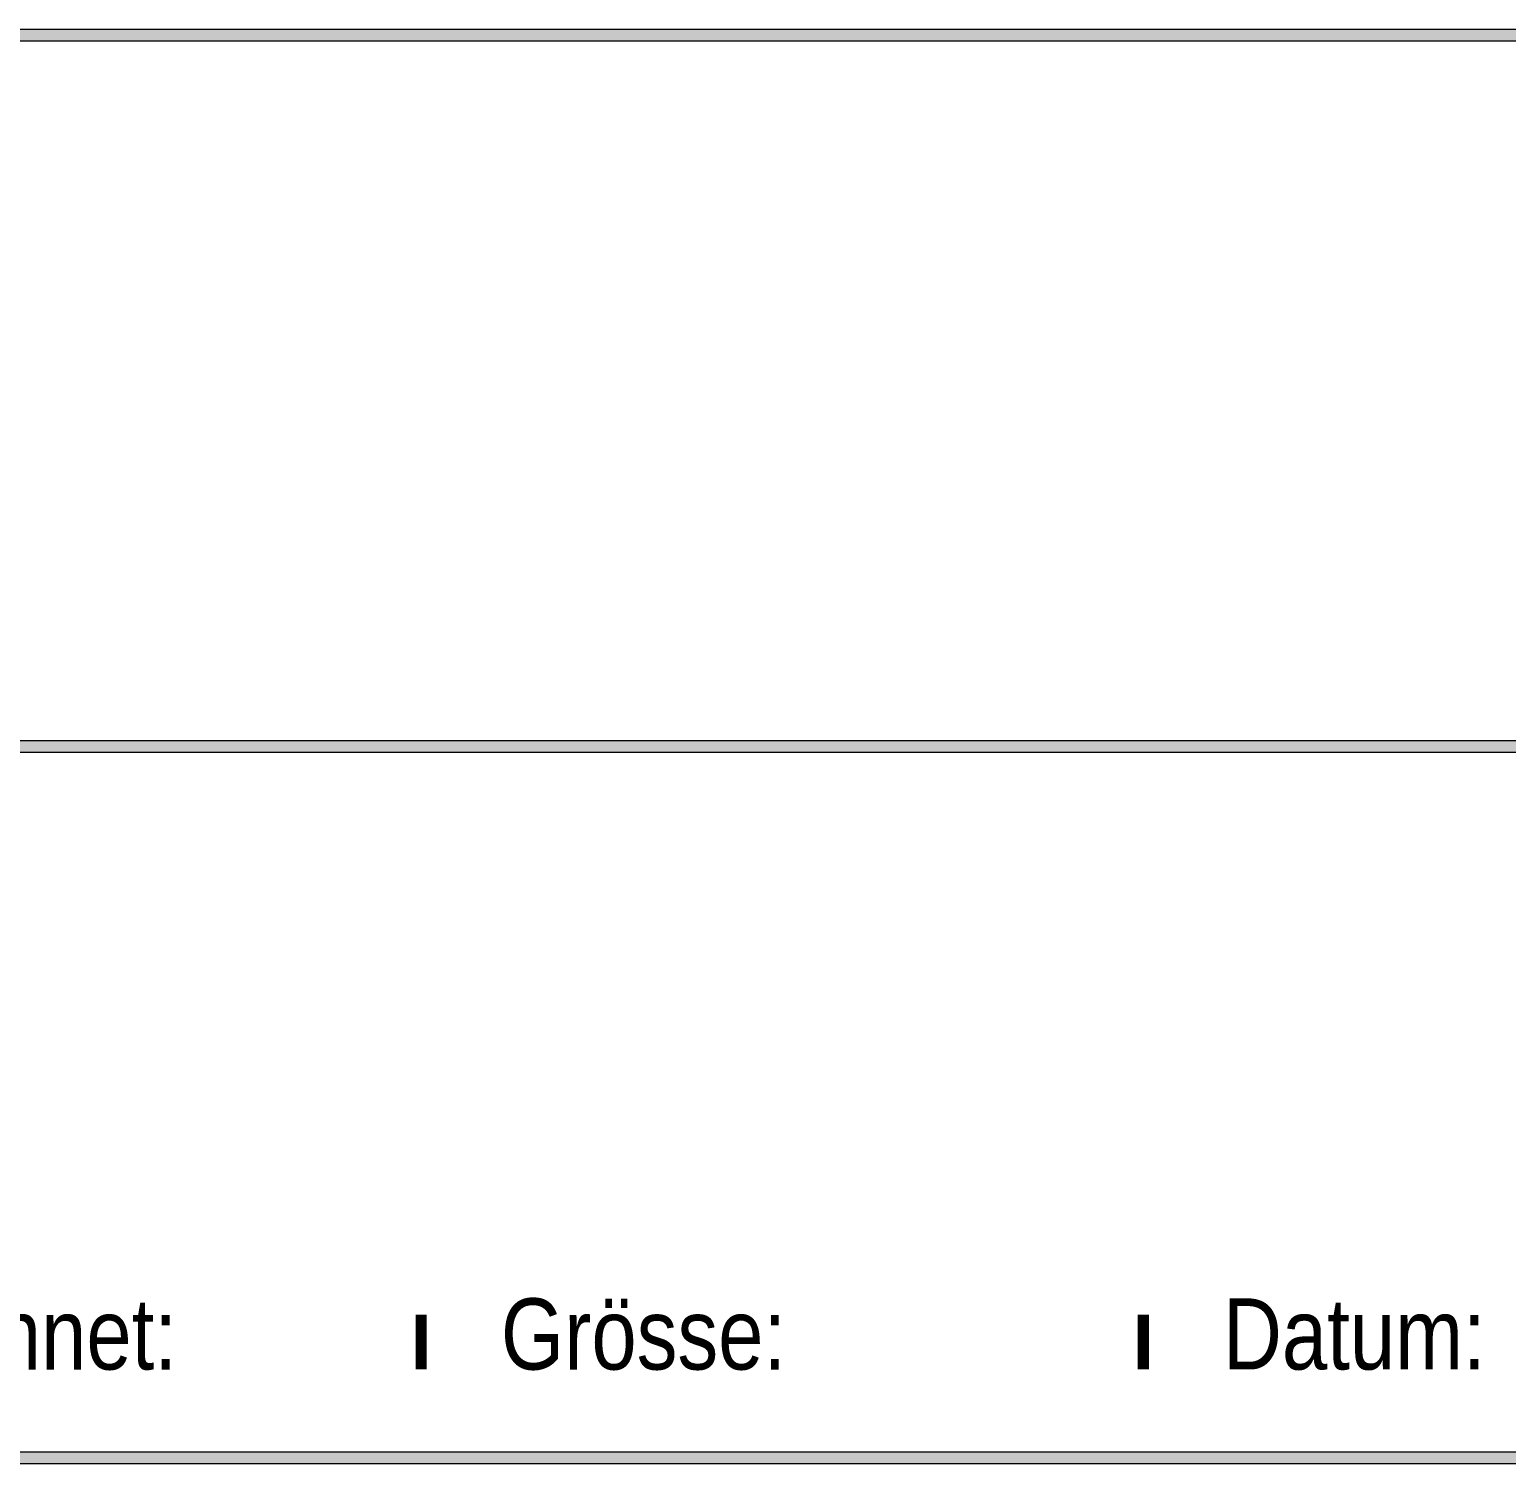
# Model space of a CAD drawing. Header units: metres. Extents: x -163 to 276, y -152 to 153.
# Drawn here: x 275.5085 to 275.5604, y -152.0282 to -151.9778 of the extents above; entities that cross this region are included whole.
import ezdxf

# ---------------------------------------------------------------- set-up
doc = ezdxf.new("R2010")
doc.units = ezdxf.units.M
doc.header["$MEASUREMENT"] = 0
doc.layers.add('P11_Plankopf_Ausführung_AF_4_800 Plankopf', color=7, linetype='Continuous')
doc.styles.add('ERSTELLTER_STIL_1', font='ARIALN.TTF')
doc.styles.add('ERSTELLTER_STIL_2', font='ARIALN.TTF')

msp = doc.modelspace()

# ---------------------------------------------------------------- hatches: boundary and pattern name
at = {"layer": 'P11_Plankopf_Ausführung_AF_4_800 Plankopf', "linetype": 'Continuous', "lineweight": 0, "true_color": 0x000000}
for points in [[(275.409651, -151.977822), (275.409651, -151.978222), (275.607651, -151.978222), (275.607651, -151.977822)], [(275.409651, -152.002822), (275.409651, -152.003222), (275.607651, -152.003222), (275.607651, -152.002822)], [(275.409651, -152.027822), (275.409651, -152.028222), (275.607651, -152.028222), (275.607651, -152.027822)]]:
    msp.add_hatch(color=18, dxfattribs=at).paths.add_polyline_path(points)

# ---------------------------------------------------------------- linework, layer by layer
at = {"layer": 'P11_Plankopf_Ausführung_AF_4_800 Plankopf', "color": 7, "linetype": 'Continuous', "lineweight": 13, "ltscale": 1000, "flags": 128}
for points in [[(275.409651, -151.977822), (275.409651, -151.978222), (275.607651, -151.978222), (275.607651, -151.977822)], [(275.409651, -152.002822), (275.409651, -152.003222), (275.607651, -152.003222), (275.607651, -152.002822)], [(275.409651, -152.027822), (275.409651, -152.028222), (275.607651, -152.028222), (275.607651, -152.027822)]]:
    msp.add_lwpolyline(points, close=True, dxfattribs=at)

# ---------------------------------------------------------------- texts
at = {"layer": 'P11_Plankopf_Ausführung_AF_4_800 Plankopf', "color": 7, "linetype": 'Continuous', "lineweight": 13, "char_height": 0.0025, "attachment_point": 7}
for s, insert, style in [('\\A1;{\\pql;\\pt0.021881,0.0471895,0.0771855;\\fArial Narrow|b0|i0|c0|p0;\\W1.000000;Gezeichnet:}', (275.498375, -152.024956), 'ERSTELLTER_STIL_2'), ('\\A1;{\\pql;\\pt0.022188,0.0471904,0.0771947;\\fArial Narrow|b0|i0|c0|p0;\\W1.000000;Grösse:}', (275.525044, -152.024956), 'ERSTELLTER_STIL_2'), ('\\A1;{\\pql;\\pt0.0268741,0.0771855;\\fArial Narrow|b0|i0|c0|p0;\\W1.000000;Datum:}', (275.550431, -152.024955), 'ERSTELLTER_STIL_2'), ('\\A1;{\\pql;\\pt0.0218804,0.0471917,0.0771857;\\fArial Narrow|b1|i0|c0|p0;\\W1.000000;ı}', (275.521844, -152.024913), 'ERSTELLTER_STIL_1'), ('\\A1;{\\pql;\\pt0.022188,0.0471904,0.0771947;\\fArial Narrow|b1|i0|c0|p0;\\W1.000000;ı}', (275.547231, -152.024913), 'ERSTELLTER_STIL_1')]:
    msp.add_mtext(s, dxfattribs=dict(at, insert=insert, style=style))

doc.saveas('drawing.dxf')
